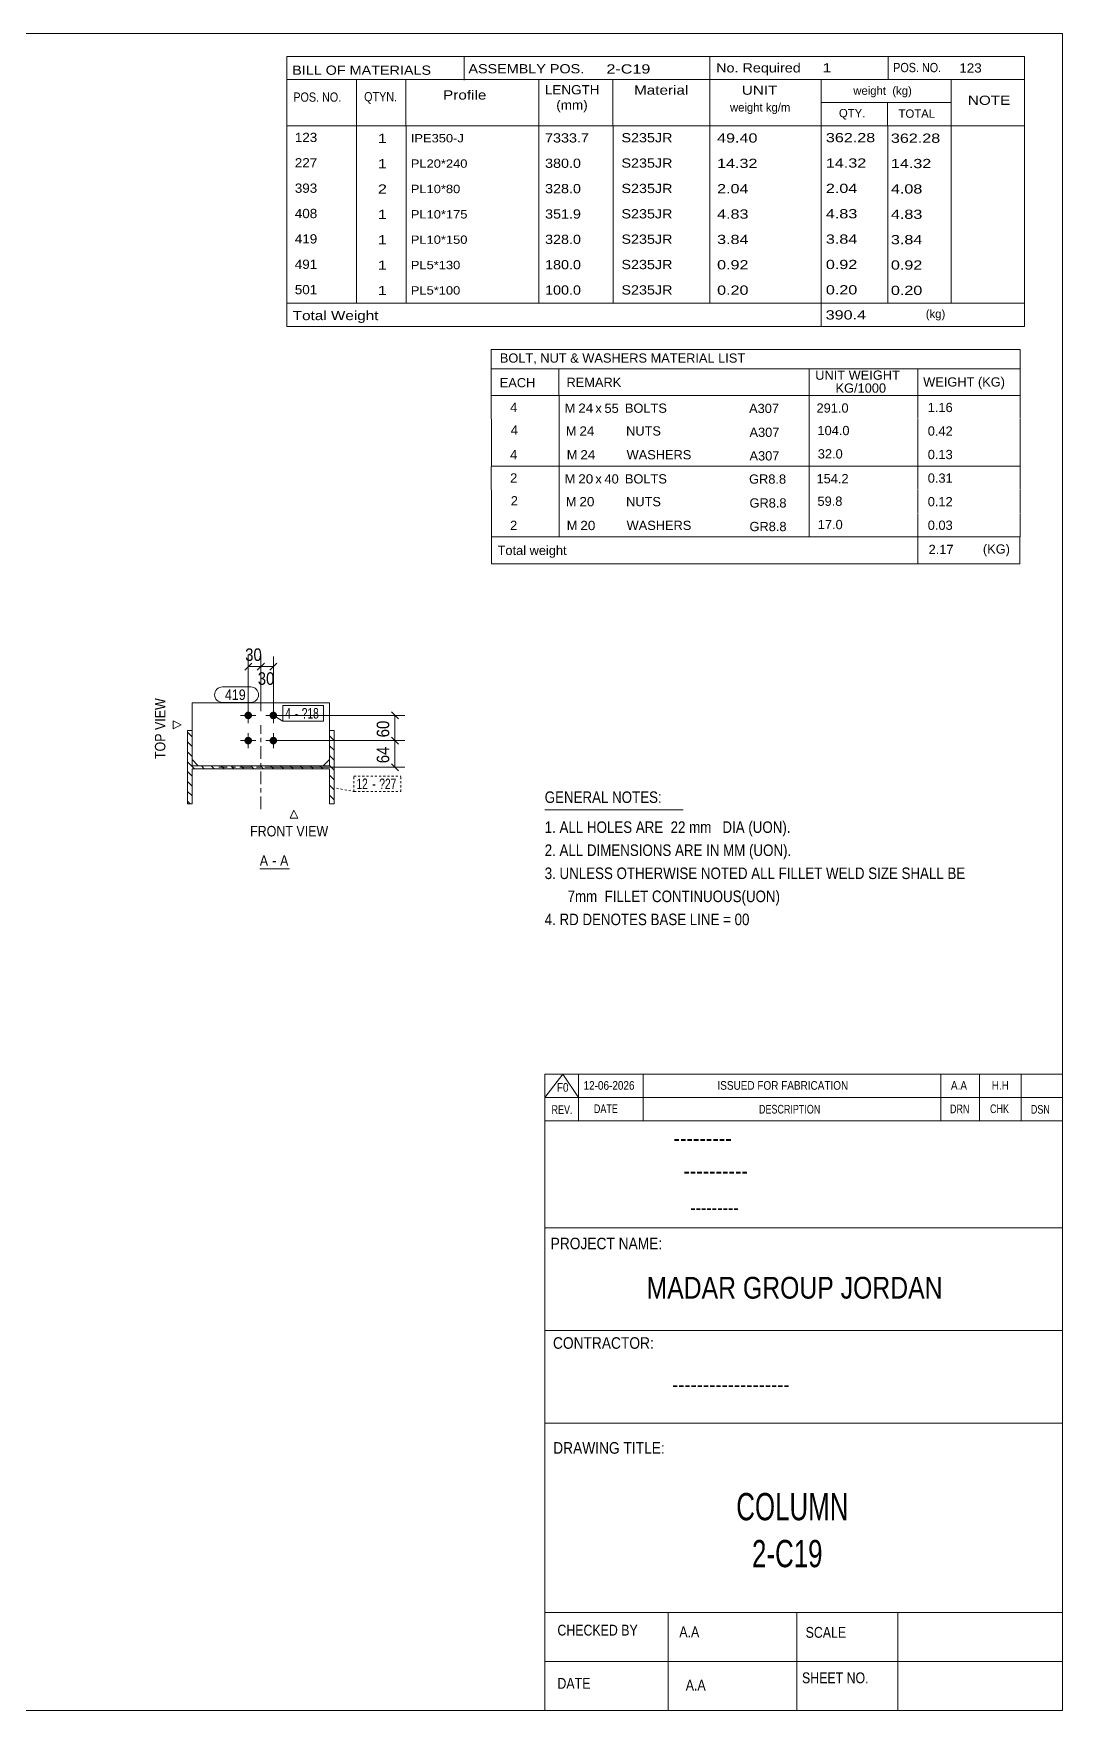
# Model space of a CAD drawing. Header units: millimetres. Extents: x 2 to 579, y 1 to 405.
# Drawn here: x 333.6 to 579, y 5 to 405 of the extents above; entities that cross this region are included whole.
import ezdxf

# ---------------------------------------------------------------- set-up
doc = ezdxf.new("R2010")
doc.units = ezdxf.units.MM
for name, pattern in [('XKITLINE00', [0]), ('XKITLINE01', [4, 1, -1, 1, -1]), ('XKITLINE03', [6, 3, -1, 1, -1]), ('XKITLINE04', [3, 0.5, -0.5, 0.5, -0.5, 0.5, -0.5])]:
    doc.linetypes.add(name, pattern=pattern)
for name, color, linetype, lineweight in [('Bolt', 3, 'Continuous', 0), ('BoltMark', 7, 'Continuous', 0), ('Dimensions', 7, 'Continuous', 0), ('DrawingSheet', 5, 'Continuous', 0), ('OtherObjectType', 7, 'Continuous', 0), ('Part', 2, 'Continuous', 0), ('PartMark', 7, 'Continuous', 0)]:
    doc.layers.add(name, color=color, linetype=linetype, lineweight=lineweight)
doc.styles.add('@ARIAL_UNICODE_MS_BOLD', font='ARIAL.TTF')
doc.styles.add('ARIAL', font='ARIAL.TTF')
doc.styles.add('ARIAL_NARROW', font='ARIALN.TTF')
doc.styles.add('COMIC_SANS_MS_BOLD', font='COMICBD.TTF')
doc.styles.add('SWIS721_EX_BT', font='ARIAL.TTF')
doc.styles.add('SWISSE', font='ARIAL.TTF')

# ---------------------------------------------------------------- blocks, each defined once
blk = doc.blocks.new('*A1')
at = {"layer": 'Part', "color": 7, "linetype": 'XKITLINE00', "lineweight": 0}
for p, q in [((371.37, 237.28), (370.27, 238.38)), ((371.37, 234.93), (370.27, 236.03)), ((405.27, 236.39), (404.17, 237.49)), ((405.27, 238.74), (405.27, 238.74)), ((405.27, 238.74), (405.27, 238.74)), ((371.37, 232.57), (370.27, 233.67)), ((405.27, 234.03), (404.17, 235.13)), ((405.27, 231.67), (404.17, 232.77)), ((371.94, 229.64), (370.27, 231.31)), ((371.37, 227.85), (370.27, 228.95)), ((374.3, 229.64), (373.6, 230.34)), ((376.66, 229.64), (375.96, 230.34)), ((379.01, 229.64), (378.31, 230.34)), ((381.37, 229.64), (380.67, 230.34)), ((383.73, 229.64), (383.03, 230.34)), ((386.09, 229.64), (385.39, 230.34)), ((388.44, 229.64), (387.74, 230.34)), ((390.8, 229.64), (390.1, 230.34)), ((393.16, 229.64), (392.46, 230.34)), ((395.52, 229.64), (394.82, 230.34)), ((397.87, 229.64), (397.17, 230.34)), ((400.23, 229.64), (399.53, 230.34)), ((402.59, 229.64), (401.89, 230.34)), ((405.27, 229.31), (404.17, 230.41)), ((405.27, 226.96), (404.17, 228.06)), ((371.37, 225.5), (370.27, 226.6)), ((371.37, 223.14), (370.27, 224.24)), ((405.27, 224.6), (404.17, 225.7)), ((370.91, 221.24), (370.27, 221.88)), ((405.27, 222.24), (404.17, 223.34))]:
    blk.add_line(p, q, dxfattribs=at)
blk = doc.blocks.new('*A30')
at = {"layer": 'Bolt'}
for points in [[(385.67, 242.3), (385.67, 242.26), (385.66, 242.21), (385.66, 242.17), (385.65, 242.13), (385.64, 242.08), (385.62, 242.04), (385.61, 242), (385.59, 241.96), (385.57, 241.92), (385.55, 241.88), (385.52, 241.84), (385.5, 241.81), (385.47, 241.77), (385.44, 241.74), (385.41, 241.71), (385.38, 241.68), (385.35, 241.65), (385.31, 241.62), (385.27, 241.6), (385.24, 241.57), (385.2, 241.55), (385.16, 241.53), (385.12, 241.51), (385.08, 241.5), (385.04, 241.48), (384.99, 241.47), (384.95, 241.46), (384.91, 241.45), (384.86, 241.45), (384.82, 241.44), (384.77, 241.44), (384.73, 241.44), (384.69, 241.45), (384.64, 241.45), (384.6, 241.46), (384.56, 241.47), (384.51, 241.48), (384.47, 241.5), (384.43, 241.51), (384.39, 241.53), (384.35, 241.55), (384.31, 241.57), (384.27, 241.6), (384.24, 241.62), (384.2, 241.65), (384.17, 241.68), (384.14, 241.71), (384.11, 241.74), (384.08, 241.77), (384.05, 241.81), (384.03, 241.84), (384, 241.88), (383.98, 241.92), (383.96, 241.96), (383.94, 242), (383.93, 242.04), (383.91, 242.08), (383.9, 242.13), (383.89, 242.17), (383.88, 242.21), (383.88, 242.26), (383.88, 242.3), (383.87, 242.34), (383.88, 242.39), (383.88, 242.43), (383.88, 242.48), (383.89, 242.52), (383.9, 242.56), (383.91, 242.61), (383.93, 242.65), (383.94, 242.69), (383.96, 242.73), (383.98, 242.77), (384, 242.81), (384.03, 242.84), (384.05, 242.88), (384.08, 242.91), (384.11, 242.95), (384.14, 242.98), (384.17, 243.01), (384.2, 243.04), (384.24, 243.07), (384.27, 243.09), (384.31, 243.12), (384.35, 243.14), (384.39, 243.16), (384.43, 243.18), (384.47, 243.19), (384.51, 243.21), (384.56, 243.22), (384.6, 243.23), (384.64, 243.23), (384.69, 243.24), (384.73, 243.24), (384.77, 243.24), (384.82, 243.24), (384.86, 243.24), (384.91, 243.23), (384.95, 243.23), (384.99, 243.22), (385.04, 243.21), (385.08, 243.19), (385.12, 243.18), (385.16, 243.16), (385.2, 243.14), (385.24, 243.12), (385.27, 243.09), (385.31, 243.07), (385.35, 243.04), (385.38, 243.01), (385.41, 242.98), (385.44, 242.95), (385.47, 242.91), (385.5, 242.88), (385.52, 242.84), (385.55, 242.81), (385.57, 242.77), (385.59, 242.73), (385.61, 242.69), (385.62, 242.65), (385.64, 242.61), (385.65, 242.56), (385.66, 242.52), (385.66, 242.48), (385.67, 242.43), (385.67, 242.39), (385.67, 242.34)], [(391.67, 242.3), (391.67, 242.26), (391.66, 242.21), (391.66, 242.17), (391.65, 242.13), (391.64, 242.08), (391.62, 242.04), (391.61, 242), (391.59, 241.96), (391.57, 241.92), (391.55, 241.88), (391.52, 241.84), (391.5, 241.81), (391.47, 241.77), (391.44, 241.74), (391.41, 241.71), (391.38, 241.68), (391.35, 241.65), (391.31, 241.62), (391.27, 241.6), (391.24, 241.57), (391.2, 241.55), (391.16, 241.53), (391.12, 241.51), (391.08, 241.5), (391.04, 241.48), (390.99, 241.47), (390.95, 241.46), (390.91, 241.45), (390.86, 241.45), (390.82, 241.44), (390.77, 241.44), (390.73, 241.44), (390.69, 241.45), (390.64, 241.45), (390.6, 241.46), (390.56, 241.47), (390.51, 241.48), (390.47, 241.5), (390.43, 241.51), (390.39, 241.53), (390.35, 241.55), (390.31, 241.57), (390.27, 241.6), (390.24, 241.62), (390.2, 241.65), (390.17, 241.68), (390.14, 241.71), (390.11, 241.74), (390.08, 241.77), (390.05, 241.81), (390.03, 241.84), (390, 241.88), (389.98, 241.92), (389.96, 241.96), (389.94, 242), (389.93, 242.04), (389.91, 242.08), (389.9, 242.13), (389.89, 242.17), (389.88, 242.21), (389.88, 242.26), (389.88, 242.3), (389.87, 242.34), (389.88, 242.39), (389.88, 242.43), (389.88, 242.48), (389.89, 242.52), (389.9, 242.56), (389.91, 242.61), (389.93, 242.65), (389.94, 242.69), (389.96, 242.73), (389.98, 242.77), (390, 242.81), (390.03, 242.84), (390.05, 242.88), (390.08, 242.91), (390.11, 242.95), (390.14, 242.98), (390.17, 243.01), (390.2, 243.04), (390.24, 243.07), (390.27, 243.09), (390.31, 243.12), (390.35, 243.14), (390.39, 243.16), (390.43, 243.18), (390.47, 243.19), (390.51, 243.21), (390.56, 243.22), (390.6, 243.23), (390.64, 243.23), (390.69, 243.24), (390.73, 243.24), (390.77, 243.24), (390.82, 243.24), (390.86, 243.24), (390.91, 243.23), (390.95, 243.23), (390.99, 243.22), (391.04, 243.21), (391.08, 243.19), (391.12, 243.18), (391.16, 243.16), (391.2, 243.14), (391.24, 243.12), (391.27, 243.09), (391.31, 243.07), (391.35, 243.04), (391.38, 243.01), (391.41, 242.98), (391.44, 242.95), (391.47, 242.91), (391.5, 242.88), (391.52, 242.84), (391.55, 242.81), (391.57, 242.77), (391.59, 242.73), (391.61, 242.69), (391.62, 242.65), (391.64, 242.61), (391.65, 242.56), (391.66, 242.52), (391.66, 242.48), (391.67, 242.43), (391.67, 242.39), (391.67, 242.34)], [(385.67, 236.3), (385.67, 236.26), (385.66, 236.21), (385.66, 236.17), (385.65, 236.13), (385.64, 236.08), (385.62, 236.04), (385.61, 236), (385.59, 235.96), (385.57, 235.92), (385.55, 235.88), (385.52, 235.84), (385.5, 235.81), (385.47, 235.77), (385.44, 235.74), (385.41, 235.71), (385.38, 235.68), (385.35, 235.65), (385.31, 235.62), (385.27, 235.6), (385.24, 235.57), (385.2, 235.55), (385.16, 235.53), (385.12, 235.51), (385.08, 235.5), (385.04, 235.48), (384.99, 235.47), (384.95, 235.46), (384.91, 235.45), (384.86, 235.45), (384.82, 235.44), (384.77, 235.44), (384.73, 235.44), (384.69, 235.45), (384.64, 235.45), (384.6, 235.46), (384.56, 235.47), (384.51, 235.48), (384.47, 235.5), (384.43, 235.51), (384.39, 235.53), (384.35, 235.55), (384.31, 235.57), (384.27, 235.6), (384.24, 235.62), (384.2, 235.65), (384.17, 235.68), (384.14, 235.71), (384.11, 235.74), (384.08, 235.77), (384.05, 235.81), (384.03, 235.84), (384, 235.88), (383.98, 235.92), (383.96, 235.96), (383.94, 236), (383.93, 236.04), (383.91, 236.08), (383.9, 236.13), (383.89, 236.17), (383.88, 236.21), (383.88, 236.26), (383.88, 236.3), (383.87, 236.34), (383.88, 236.39), (383.88, 236.43), (383.88, 236.48), (383.89, 236.52), (383.9, 236.56), (383.91, 236.61), (383.93, 236.65), (383.94, 236.69), (383.96, 236.73), (383.98, 236.77), (384, 236.81), (384.03, 236.84), (384.05, 236.88), (384.08, 236.91), (384.11, 236.95), (384.14, 236.98), (384.17, 237.01), (384.2, 237.04), (384.24, 237.07), (384.27, 237.09), (384.31, 237.12), (384.35, 237.14), (384.39, 237.16), (384.43, 237.18), (384.47, 237.19), (384.51, 237.21), (384.56, 237.22), (384.6, 237.23), (384.64, 237.23), (384.69, 237.24), (384.73, 237.24), (384.77, 237.24), (384.82, 237.24), (384.86, 237.24), (384.91, 237.23), (384.95, 237.23), (384.99, 237.22), (385.04, 237.21), (385.08, 237.19), (385.12, 237.18), (385.16, 237.16), (385.2, 237.14), (385.24, 237.12), (385.27, 237.09), (385.31, 237.07), (385.35, 237.04), (385.38, 237.01), (385.41, 236.98), (385.44, 236.95), (385.47, 236.91), (385.5, 236.88), (385.52, 236.84), (385.55, 236.81), (385.57, 236.77), (385.59, 236.73), (385.61, 236.69), (385.62, 236.65), (385.64, 236.61), (385.65, 236.56), (385.66, 236.52), (385.66, 236.48), (385.67, 236.43), (385.67, 236.39), (385.67, 236.34)], [(391.67, 236.3), (391.67, 236.26), (391.66, 236.21), (391.66, 236.17), (391.65, 236.13), (391.64, 236.08), (391.62, 236.04), (391.61, 236), (391.59, 235.96), (391.57, 235.92), (391.55, 235.88), (391.52, 235.84), (391.5, 235.81), (391.47, 235.77), (391.44, 235.74), (391.41, 235.71), (391.38, 235.68), (391.35, 235.65), (391.31, 235.62), (391.27, 235.6), (391.24, 235.57), (391.2, 235.55), (391.16, 235.53), (391.12, 235.51), (391.08, 235.5), (391.04, 235.48), (390.99, 235.47), (390.95, 235.46), (390.91, 235.45), (390.86, 235.45), (390.82, 235.44), (390.77, 235.44), (390.73, 235.44), (390.69, 235.45), (390.64, 235.45), (390.6, 235.46), (390.56, 235.47), (390.51, 235.48), (390.47, 235.5), (390.43, 235.51), (390.39, 235.53), (390.35, 235.55), (390.31, 235.57), (390.27, 235.6), (390.24, 235.62), (390.2, 235.65), (390.17, 235.68), (390.14, 235.71), (390.11, 235.74), (390.08, 235.77), (390.05, 235.81), (390.03, 235.84), (390, 235.88), (389.98, 235.92), (389.96, 235.96), (389.94, 236), (389.93, 236.04), (389.91, 236.08), (389.9, 236.13), (389.89, 236.17), (389.88, 236.21), (389.88, 236.26), (389.88, 236.3), (389.87, 236.34), (389.88, 236.39), (389.88, 236.43), (389.88, 236.48), (389.89, 236.52), (389.9, 236.56), (389.91, 236.61), (389.93, 236.65), (389.94, 236.69), (389.96, 236.73), (389.98, 236.77), (390, 236.81), (390.03, 236.84), (390.05, 236.88), (390.08, 236.91), (390.11, 236.95), (390.14, 236.98), (390.17, 237.01), (390.2, 237.04), (390.24, 237.07), (390.27, 237.09), (390.31, 237.12), (390.35, 237.14), (390.39, 237.16), (390.43, 237.18), (390.47, 237.19), (390.51, 237.21), (390.56, 237.22), (390.6, 237.23), (390.64, 237.23), (390.69, 237.24), (390.73, 237.24), (390.77, 237.24), (390.82, 237.24), (390.86, 237.24), (390.91, 237.23), (390.95, 237.23), (390.99, 237.22), (391.04, 237.21), (391.08, 237.19), (391.12, 237.18), (391.16, 237.16), (391.2, 237.14), (391.24, 237.12), (391.27, 237.09), (391.31, 237.07), (391.35, 237.04), (391.38, 237.01), (391.41, 236.98), (391.44, 236.95), (391.47, 236.91), (391.5, 236.88), (391.52, 236.84), (391.55, 236.81), (391.57, 236.77), (391.59, 236.73), (391.61, 236.69), (391.62, 236.65), (391.64, 236.61), (391.65, 236.56), (391.66, 236.52), (391.66, 236.48), (391.67, 236.43), (391.67, 236.39), (391.67, 236.34)]]:
    blk.add_hatch(color=3, dxfattribs=at).paths.add_polyline_path(points, flags=17)
at = {"layer": 'Bolt', "color": 3, "linetype": 'XKITLINE00', "lineweight": 0}
for p, q in [((384.77, 244.14), (384.77, 240.54)), ((390.77, 244.14), (390.77, 240.54)), ((382.97, 242.34), (386.57, 242.34)), ((388.97, 242.34), (392.57, 242.34)), ((382.97, 236.34), (386.57, 236.34)), ((384.77, 238.14), (384.77, 234.54)), ((388.97, 236.34), (392.57, 236.34)), ((390.77, 238.14), (390.77, 234.54))]:
    blk.add_line(p, q, dxfattribs=at)
blk = doc.blocks.new('*A31')
at = {"layer": 'Part', "color": 2, "linetype": 'XKITLINE00', "lineweight": 0}
for p, q in [((370.27, 221.24), (370.27, 238.74)), ((370.27, 238.74), (371.37, 238.74)), ((371.37, 238.74), (371.37, 230.34)), ((404.17, 230.34), (404.17, 238.74)), ((404.17, 238.74), (405.27, 238.74)), ((405.27, 238.74), (405.27, 221.24)), ((371.37, 230.34), (404.17, 230.34)), ((404.17, 229.64), (371.37, 229.64)), ((371.37, 229.64), (371.37, 221.24)), ((404.17, 221.24), (404.17, 229.64)), ((371.37, 221.24), (370.27, 221.24)), ((405.27, 221.24), (404.17, 221.24))]:
    blk.add_line(p, q, dxfattribs=at)
at = {"layer": 'Part', "color": 7, "linetype": 'XKITLINE03', "lineweight": 0}
for p, q in [((387.77, 219.99), (387.77, 239.99)), ((397.77, 229.99), (377.77, 229.99))]:
    blk.add_line(p, q, dxfattribs=at)
blk = doc.blocks.new('*A32')
at = {"layer": 'Part', "color": 2, "linetype": 'XKITLINE00', "lineweight": 0}
for p, q in [((371.37, 245.34), (371.37, 238.74)), ((371.37, 245.34), (404.17, 245.34)), ((404.17, 245.34), (404.17, 238.74)), ((371.37, 231.84), (372.87, 230.34)), ((404.17, 231.84), (402.67, 230.34))]:
    blk.add_line(p, q, dxfattribs=at)
at = {"layer": 'Part', "color": 7, "linetype": 'XKITLINE01', "lineweight": 0}
for p, q in [((371.37, 238.74), (371.37, 231.84)), ((404.17, 238.74), (404.17, 231.84)), ((372.87, 230.34), (402.67, 230.34))]:
    blk.add_line(p, q, dxfattribs=at)
blk = doc.blocks.new('*A33')
at = {"layer": 'DrawingSheet', "color": 5, "linetype": 'XKITLINE00', "lineweight": 0}
for p, q in [((579, 405), (5, 405)), ((5, 405), (5, 5)), ((579, 5), (579, 405)), ((5, 5), (579, 5))]:
    blk.add_line(p, q, dxfattribs=at)
at = {"layer": 'DrawingSheet', "color": 5, "style": 'ARIAL', "width": 0.85}
blk.add_text('Tekla structures', height=2, rotation=90, dxfattribs=at).set_placement((4.5, 5.5))
blk = doc.blocks.new('*A34')
at = {"layer": 'OtherObjectType', "color": 7, "linetype": 'XKITLINE00', "lineweight": 0}
for p, q in [((442.76, 329.65), (442.75, 318.65)), ((442.76, 329.65), (568.88, 329.65)), ((568.88, 329.65), (568.88, 318.65)), ((442.75, 325), (568.88, 325)), ((458.87, 325.01), (458.87, 318.65)), ((518.57, 325.01), (518.57, 318.65)), ((544.47, 324.99), (544.47, 318.65)), ((442.76, 318.62), (442.76, 313.12)), ((442.77, 318.65), (568.88, 318.65)), ((458.92, 318.65), (458.92, 313.03)), ((518.57, 318.65), (518.57, 313.03)), ((544.5, 318.65), (544.5, 313.15)), ((568.88, 318.65), (568.88, 313.15)), ((442.79, 313.03), (442.79, 307.42)), ((458.95, 313.03), (458.95, 307.41)), ((518.57, 313.03), (518.57, 307.41)), ((544.5, 313.03), (544.5, 307.53)), ((568.88, 313.03), (568.88, 307.53)), ((442.79, 307.4), (442.79, 301.83)), ((458.95, 307.41), (458.95, 301.79)), ((518.57, 307.41), (518.57, 301.79)), ((544.5, 307.41), (544.5, 301.8)), ((568.88, 307.41), (568.88, 301.8)), ((568.88, 301.8), (442.75, 301.83)), ((442.76, 301.76), (442.76, 296.26)), ((458.92, 301.79), (458.92, 296.17)), ((518.57, 301.79), (518.57, 296.17)), ((544.5, 301.79), (544.5, 296.29)), ((568.88, 301.79), (568.88, 296.29)), ((442.79, 296.17), (442.79, 290.56)), ((458.95, 296.17), (458.95, 290.56)), ((518.57, 296.17), (518.57, 290.56)), ((544.5, 296.17), (544.5, 290.67)), ((568.88, 296.17), (568.88, 290.67)), ((442.79, 290.54), (442.79, 284.97)), ((458.95, 290.55), (458.95, 284.94)), ((518.57, 290.56), (518.57, 284.94)), ((544.5, 290.55), (544.5, 284.95)), ((568.88, 290.55), (568.88, 284.94)), ((568.88, 284.94), (442.75, 284.97)), ((442.78, 284.94), (442.78, 278.53)), ((442.85, 284.93), (568.87, 284.94)), ((544.5, 284.9), (544.5, 278.49)), ((568.87, 284.91), (568.87, 278.49)), ((442.77, 278.49), (568.87, 278.49))]:
    blk.add_line(p, q, dxfattribs=at)
at = {"layer": 'OtherObjectType', "color": 7, "style": 'ARIAL_NARROW'}
for s, width, p in [('BOLT, NUT & WASHERS MATERIAL LIST', 1.211571, (444.79, 326.49)), ('UNIT WEIGHT', 1.211571, (520.03, 322.42)), ('EACH', 1.211571, (444.78, 320.62)), ('REMARK', 1.211571, (460.7, 320.71)), (' KG/1000', 1.211571, (524.02, 319.33)), ('WEIGHT (KG)', 1.211571, (545.78, 320.8)), ('4', 1.211571, (447.26, 314.75)), ('M', 1.211571, (460.26, 314.55)), ('24', 1.275, (463.5, 314.53)), ('x', 1.211571, (467.58, 314.53)), ('55', 1.211571, (469.76, 314.52)), ('BOLTS', 1.211571, (474.63, 314.54)), ('A307', 1.211571, (504.25, 314.49)), ('291.0', 1.211571, (520.34, 314.58)), ('1.16', 1.211571, (546.87, 314.71)), ('4', 1.211571, (447.4, 309.31)), ('M', 1.211571, (460.54, 309.11)), ('24', 1.275, (463.78, 309.09)), ('NUTS', 1.211571, (474.91, 309.11)), ('A307', 1.211571, (504.35, 308.79)), ('104.0', 1.211571, (520.56, 309.2)), ('0.42', 1.211571, (546.87, 309.09)), ('4', 1.211571, (447.24, 303.44)), ('M', 1.211571, (460.76, 303.44)), ('24', 1.275, (464, 303.42)), ('WASHERS', 1.211571, (475.04, 303.43)), ('A307', 1.211571, (504.35, 303.17)), ('32.0', 1.211571, (520.64, 303.64)), ('0.13', 1.211571, (546.87, 303.48)), ('2', 1.211571, (447.26, 297.9)), ('0.31', 1.211571, (546.87, 297.86)), ('M', 1.211571, (460.26, 297.69)), ('20', 1.275, (463.5, 297.67)), ('x', 1.211571, (467.58, 297.67)), ('40', 1.211571, (469.76, 297.66)), ('BOLTS', 1.211571, (474.63, 297.68)), ('GR8.8', 1.211571, (504.25, 297.63)), ('154.2', 1.211571, (520.34, 297.72)), ('2', 1.211571, (447.4, 292.45)), ('M', 1.211571, (460.54, 292.26)), ('20', 1.275, (463.78, 292.24)), ('NUTS', 1.211571, (474.91, 292.25)), ('GR8.8', 1.211571, (504.35, 291.93)), ('59.8', 1.211571, (520.56, 292.35)), ('0.12', 1.211571, (546.87, 292.24)), ('2', 1.211571, (447.24, 286.58)), ('M', 1.211571, (460.76, 286.58)), ('20', 1.275, (464, 286.56)), ('WASHERS', 1.211571, (475.04, 286.58)), ('GR8.8', 1.211571, (504.35, 286.31)), ('17.0', 1.211571, (520.64, 286.78)), ('0.03', 1.211571, (546.87, 286.62)), ('Total weight', 1.211571, (444.26, 280.61)), ('2.17', 1.211571, (547.07, 280.84)), ('(KG)', 1.211571, (560.02, 280.94))]:
    blk.add_text(s, height=2.2, dxfattribs=dict(at, width=width)).set_placement(p)
blk = doc.blocks.new('*A35')
at = {"layer": 'OtherObjectType', "color": 7, "linetype": 'XKITLINE00', "lineweight": 0}
blk.add_line((455.5, 219.82), (488.5, 219.82), dxfattribs=at)
at = {"layer": 'OtherObjectType', "color": 7, "style": 'ARIAL_NARROW', "width": 1.008832}
for s, p in [('GENERAL NOTES:', (455.5, 221.47)), ('1. ALL HOLES ARE  22 mm   DIA (UON).', (455.5, 214.32)), ('2. ALL DIMENSIONS ARE IN MM (UON).', (455.5, 208.82)), ('3. UNLESS OTHERWISE NOTED ALL FILLET WELD SIZE SHALL BE', (455.5, 203.32)), ('7mm  FILLET CONTINUOUS(UON)', (460.95, 197.82)), ('4. RD DENOTES BASE LINE = 00', (455.5, 192.32))]:
    blk.add_text(s, height=2.75, dxfattribs=at).set_placement(p)
blk = doc.blocks.new('*A36')
at = {"layer": 'OtherObjectType', "color": 7, "linetype": 'XKITLINE00', "lineweight": 0}
for p, q in [((455.5, 156.76), (579, 156.76)), ((455.5, 151.21), (459.82, 156.76)), ((455.5, 151.21), (455.5, 156.76)), ((459.82, 156.76), (463.53, 151.21)), ((463.53, 151.21), (463.53, 156.76)), ((478.97, 151.21), (478.97, 156.76)), ((549.98, 151.21), (549.98, 156.76)), ((559.24, 151.21), (559.24, 156.76)), ((569.12, 151.21), (569.12, 156.76)), ((579, 151.21), (579, 156.76)), ((455.5, 151.21), (579, 151.21)), ((455.5, 145.65), (455.5, 151.21)), ((459.21, 151.21), (579, 151.21)), ((463.53, 145.65), (463.53, 151.21)), ((478.97, 145.65), (478.97, 151.21)), ((549.98, 145.65), (549.98, 151.21)), ((559.24, 145.65), (559.24, 151.21)), ((569.12, 145.65), (569.12, 151.21)), ((579, 145.65), (579, 151.21))]:
    blk.add_line(p, q, dxfattribs=at)
at = {"layer": 'OtherObjectType', "color": 7, "style": 'ARIAL_NARROW'}
for s, height, width, p in [('F0', 2.058, 1.008832, (458.4, 152.59)), ('12-06-2026', 2.058, 1.008832, (464.76, 153.06)), ('ISSUED FOR FABRICATION', 2.0583, 1.008832, (496.71, 153.06)), ('A.A', 2.058, 1.008832, (552.4, 153.06)), ('H.H', 2.058, 1.008832, (562.13, 153.06)), ('REV.', 2.058, 0.907949, (457.13, 147.31)), ('DATE', 2.058, 0.907949, (467.23, 147.5)), ('DESCRIPTION', 2.0583, 0.907949, (506.61, 147.39)), ('DRN', 2.058, 0.907949, (552.17, 147.47)), ('CHK', 2.058, 0.907949, (561.72, 147.5)), ('DSN', 2.058, 0.907949, (571.47, 147.35))]:
    blk.add_text(s, height=height, dxfattribs=dict(at, width=width)).set_placement(p)
blk = doc.blocks.new('*A38')
at = {"layer": 'OtherObjectType', "color": 2, "linetype": 'XKITLINE00', "lineweight": 0}
for p, q in [((455.5, 145.65), (579, 145.65)), ((455.5, 5), (455.5, 145.64)), ((578.98, 145.64), (579, 5)), ((579, 120.14), (455.5, 120.14)), ((455.5, 95.63), (579, 95.63)), ((579, 73.49), (455.5, 73.49)), ((579, 28.4), (455.5, 28.4)), ((484.94, 28.4), (484.94, 5)), ((515.62, 5), (515.62, 28.4)), ((539.75, 5), (539.75, 28.4)), ((579, 16.7), (455.5, 16.7)), ((579, 5), (455.5, 5))]:
    blk.add_line(p, q, dxfattribs=at)
at = {"layer": 'OtherObjectType', "color": 4, "style": '@ARIAL_UNICODE_MS_BOLD', "width": 0.85}
blk.add_text('---------', height=3.9, dxfattribs=at).set_placement((486.23, 139.59))
at = {"layer": 'OtherObjectType', "color": 7, "style": 'ARIAL', "width": 0.85}
for s, height, p in [('----------', 3.9, (488.56, 131.77)), ('---------', 3.25, (490.21, 123.31))]:
    blk.add_text(s, height=height, dxfattribs=at).set_placement(p)
at = {"layer": 'OtherObjectType', "color": 3, "width": 0.85}
for s, style, p in [('PROJECT NAME:', 'SWIS721_EX_BT', (456.92, 115.01)), ('CONTRACTOR:', 'SWISSE', (457.47, 91.27)), ('DRAWING TITLE:', 'SWIS721_EX_BT', (457.53, 66.24))]:
    blk.add_text(s, height=2.7618, dxfattribs=dict(at, style=style)).set_placement(p)
at = {"layer": 'OtherObjectType', "color": 7, "width": 0.85}
for s, height, p in [('MADAR GROUP JORDAN', 5.2, (479.79, 103.23)), ('CHECKED BY', 2.592, (458.53, 22.86)), ('A.A', 2.592, (487.61, 22.45)), ('SCALE', 2.592, (517.74, 22.33)), ('DATE', 2.592, (458.54, 10.16)), ('A.A', 2.592, (489.14, 9.76)), ('SHEET NO.', 2.592, (516.87, 11.49))]:
    blk.add_text(s, height=height, dxfattribs=at).set_placement(p)
at = {"layer": 'OtherObjectType', "color": 1}
for s, height, style, width, p in [('-------------------', 3.9, 'COMIC_SANS_MS_BOLD', 0.85, (485.87, 80.86)), ('COLUMN', 6.5, 'ARIAL', 0.68, (501.19, 50.37)), ('2-C19', 6.5, 'ARIAL', 0.68, (504.95, 39.17))]:
    blk.add_text(s, height=height, dxfattribs=dict(at, style=style, width=width)).set_placement(p)
blk = doc.blocks.new('*A39')
at = {"layer": 'OtherObjectType', "color": 7, "linetype": 'XKITLINE00', "lineweight": 0}
for p, q in [((393.98, 399.5), (569.98, 399.5)), ((393.98, 399.5), (393.98, 388.5)), ((436.26, 399.42), (436.26, 393.87)), ((494.85, 394), (494.85, 399.5)), ((537.43, 393.96), (537.43, 399.42)), ((569.98, 394), (569.98, 399.5)), ((393.98, 394), (569.98, 394)), ((410.64, 394), (410.64, 383)), ((422.4, 393.98), (422.4, 383.03)), ((454.12, 393.99), (454.13, 383)), ((471.78, 393.98), (471.78, 383)), ((494.85, 393.98), (494.85, 383)), ((521.43, 394), (521.43, 383)), ((552.42, 394), (552.42, 383)), ((569.98, 394), (569.98, 388.5)), ((393.98, 388.5), (393.98, 383)), ((521.45, 388.52), (552.45, 388.52)), ((537.28, 388.52), (537.28, 383)), ((569.98, 388.5), (569.98, 383)), ((393.98, 383), (569.98, 383)), ((393.98, 383), (393.98, 376.95)), ((410.63, 383), (410.63, 376.95)), ((422.44, 382.99), (422.44, 376.95)), ((454.12, 383), (454.11, 376.95)), ((471.79, 383), (471.79, 376.95)), ((494.87, 383), (494.87, 376.95)), ((521.44, 383), (521.44, 376.95)), ((537.33, 382.95), (537.33, 376.95)), ((552.43, 383), (552.43, 376.95)), ((569.98, 383), (569.98, 376.95)), ((393.98, 376.95), (393.98, 370.9)), ((410.63, 376.95), (410.63, 370.9)), ((422.44, 376.94), (422.44, 370.9)), ((454.12, 376.95), (454.11, 370.9)), ((471.79, 376.95), (471.79, 370.9)), ((494.87, 376.95), (494.87, 370.9)), ((521.44, 376.95), (521.44, 370.9)), ((537.33, 376.9), (537.33, 370.9)), ((552.43, 376.95), (552.43, 370.9)), ((569.98, 376.95), (569.98, 370.9)), ((393.98, 370.9), (393.98, 364.85)), ((410.63, 370.9), (410.63, 364.85)), ((422.44, 370.89), (422.44, 364.85)), ((454.12, 370.9), (454.11, 364.85)), ((471.79, 370.9), (471.79, 364.85)), ((494.87, 370.9), (494.87, 364.85)), ((521.44, 370.9), (521.44, 364.85)), ((537.33, 370.85), (537.33, 364.85)), ((552.43, 370.9), (552.43, 364.85)), ((569.98, 370.9), (569.98, 364.85)), ((393.98, 364.85), (393.98, 358.8)), ((410.63, 364.85), (410.63, 358.8)), ((422.44, 364.84), (422.44, 358.8)), ((454.12, 364.85), (454.11, 358.8)), ((471.79, 364.85), (471.79, 358.8)), ((494.87, 364.85), (494.87, 358.8)), ((521.44, 364.85), (521.44, 358.8)), ((537.33, 364.8), (537.33, 358.8)), ((552.43, 364.85), (552.43, 358.8)), ((569.98, 364.85), (569.98, 358.8)), ((393.98, 358.8), (393.98, 352.75)), ((410.63, 358.8), (410.63, 352.75)), ((422.44, 358.79), (422.44, 352.75)), ((454.12, 358.8), (454.11, 352.75)), ((471.79, 358.8), (471.79, 352.75)), ((494.87, 358.8), (494.87, 352.75)), ((521.44, 358.8), (521.44, 352.75)), ((537.33, 358.75), (537.33, 352.75)), ((552.43, 358.8), (552.43, 352.75)), ((569.98, 358.8), (569.98, 352.75)), ((393.98, 352.75), (393.98, 346.7)), ((410.63, 352.75), (410.63, 346.7)), ((422.44, 352.74), (422.44, 346.7)), ((454.12, 352.75), (454.11, 346.7)), ((471.79, 352.75), (471.79, 346.7)), ((494.87, 352.75), (494.87, 346.7)), ((521.44, 352.75), (521.44, 346.7)), ((537.33, 352.7), (537.33, 346.7)), ((552.43, 352.75), (552.43, 346.7)), ((569.98, 352.75), (569.98, 346.7)), ((393.98, 346.7), (393.98, 340.65)), ((410.63, 346.7), (410.63, 340.65)), ((422.44, 346.69), (422.44, 340.65)), ((454.12, 346.7), (454.11, 340.65)), ((471.79, 346.7), (471.79, 340.65)), ((494.87, 346.7), (494.87, 340.65)), ((521.44, 346.7), (521.44, 340.65)), ((537.33, 346.65), (537.33, 340.65)), ((552.43, 346.7), (552.43, 340.65)), ((569.98, 346.7), (569.98, 340.65)), ((393.98, 340.65), (569.98, 340.65)), ((393.98, 340.65), (393.98, 335.15)), ((521.44, 340.65), (521.44, 335.15)), ((569.98, 340.65), (569.98, 335.15)), ((393.98, 335.15), (569.98, 335.15))]:
    blk.add_line(p, q, dxfattribs=at)
at = {"layer": 'OtherObjectType', "color": 7, "style": 'ARIAL_NARROW'}
for s, height, width, p in [('BILL OF MATERIALS', 2.2, 1.36, (395.25, 395.16)), ('ASSEMBLY POS.', 2.2, 1.36, (437.3, 395.5)), ('2-C19', 2.2, 1.525501, (470.23, 395.46)), ('No. Required', 2.2, 1.36, (496.39, 395.72)), ('1', 2.2, 1.525501, (521.75, 395.72)), ('POS. NO.', 2.2, 1.02, (538.63, 395.79)), ('123', 2.2, 1.270501, (554.4, 395.69)), ('LENGTH', 2.2, 1.275, (455.54, 390.49)), ('Material', 2.2, 1.445, (476.81, 390.41)), ('UNIT', 2.2, 1.445, (502.52, 390.4)), ('weight  (kg)', 1.98, 1.19, (529.11, 390.39)), ('POS. NO.', 2.2, 1.02, (395.53, 388.74)), ('QTYN.', 2.2, 1.02, (412.42, 388.84)), ('Profile', 2.2, 1.445, (431.26, 389.25)), ('(mm)', 2.2, 1.275, (458.26, 386.86)), ('weight kg/m', 1.98, 1.19, (499.69, 386.4)), ('NOTE', 2.2, 1.445, (556.44, 387.99)), ('QTY.', 1.98, 1.19, (525.68, 385.03)), ('TOTAL', 1.98, 1.19, (539.9, 384.91)), ('123', 2.2, 1.270501, (395.89, 379.12)), ('1', 2.2, 1.525501, (415.71, 378.91)), ('IPE350-J', 1.98, 1.355501, (423.56, 379.04)), ('7333.7', 2.2, 1.355501, (455.59, 379.01)), ('S235JR', 2.2, 1.355501, (473.81, 379.05)), ('49.40', 2.2, 1.525501, (496.62, 378.99)), ('362.28', 2.2, 1.525501, (522.57, 379.07)), ('362.28', 2.2, 1.525501, (538.08, 378.94)), ('227', 2.2, 1.270501, (395.89, 373.07)), ('1', 2.2, 1.525501, (415.71, 372.86)), ('PL20*240', 1.98, 1.355501, (423.56, 372.99)), ('380.0', 2.2, 1.355501, (455.59, 372.96)), ('S235JR', 2.2, 1.355501, (473.81, 373)), ('14.32', 2.2, 1.525501, (496.62, 372.94)), ('14.32', 2.2, 1.525501, (522.57, 373.02)), ('14.32', 2.2, 1.525501, (538.08, 372.89)), ('393', 2.2, 1.270501, (395.89, 367.02)), ('2', 2.2, 1.525501, (415.71, 366.81)), ('PL10*80', 1.98, 1.355501, (423.56, 366.94)), ('328.0', 2.2, 1.355501, (455.59, 366.91)), ('S235JR', 2.2, 1.355501, (473.81, 366.95)), ('2.04', 2.2, 1.525501, (496.62, 366.89)), ('2.04', 2.2, 1.525501, (522.57, 366.97)), ('4.08', 2.2, 1.525501, (538.08, 366.84)), ('408', 2.2, 1.270501, (395.89, 360.97)), ('1', 2.2, 1.525501, (415.71, 360.76)), ('PL10*175', 1.98, 1.355501, (423.56, 360.89)), ('351.9', 2.2, 1.355501, (455.59, 360.86)), ('S235JR', 2.2, 1.355501, (473.81, 360.9)), ('4.83', 2.2, 1.525501, (496.62, 360.84)), ('4.83', 2.2, 1.525501, (522.57, 360.92)), ('4.83', 2.2, 1.525501, (538.08, 360.79)), ('419', 2.2, 1.270501, (395.89, 354.92)), ('1', 2.2, 1.525501, (415.71, 354.71)), ('PL10*150', 1.98, 1.355501, (423.56, 354.84)), ('328.0', 2.2, 1.355501, (455.59, 354.81)), ('S235JR', 2.2, 1.355501, (473.81, 354.85)), ('3.84', 2.2, 1.525501, (496.62, 354.79)), ('3.84', 2.2, 1.525501, (522.57, 354.87)), ('3.84', 2.2, 1.525501, (538.08, 354.74)), ('491', 2.2, 1.270501, (395.89, 348.87)), ('1', 2.2, 1.525501, (415.71, 348.66)), ('PL5*130', 1.98, 1.355501, (423.56, 348.79)), ('180.0', 2.2, 1.355501, (455.59, 348.76)), ('S235JR', 2.2, 1.355501, (473.81, 348.8)), ('0.92', 2.2, 1.525501, (496.62, 348.74)), ('0.92', 2.2, 1.525501, (522.57, 348.82)), ('0.92', 2.2, 1.525501, (538.08, 348.69)), ('501', 2.2, 1.270501, (395.89, 342.82)), ('1', 2.2, 1.525501, (415.71, 342.61)), ('PL5*100', 1.98, 1.355501, (423.56, 342.74)), ('100.0', 2.2, 1.355501, (455.59, 342.71)), ('S235JR', 2.2, 1.355501, (473.81, 342.75)), ('0.20', 2.2, 1.525501, (496.62, 342.69)), ('0.20', 2.2, 1.525501, (522.57, 342.77)), ('0.20', 2.2, 1.525501, (538.08, 342.64)), ('Total Weight', 2.2, 1.445, (395.4, 336.64)), ('390.4', 2.2, 1.525501, (522.52, 336.79)), ('(kg)', 1.98, 1.19, (546.4, 337.16))]:
    blk.add_text(s, height=height, dxfattribs=dict(at, width=width)).set_placement(p)
blk = doc.blocks.new('*A107')
at = {"layer": 'Dimensions', "color": 7, "linetype": 'XKITLINE00', "lineweight": 0}
for p, q in [((384.77, 243.34), (384.77, 256.84)), ((387.77, 243.34), (387.77, 256.84)), ((385.62, 254.84), (383.93, 253.15)), ((384.77, 253.99), (387.77, 253.99)), ((388.62, 254.84), (386.93, 253.15))]:
    blk.add_line(p, q, dxfattribs=at)
at = {"layer": 'Dimensions', "color": 3}
for p in [(384.77, 253.99), (387.77, 253.99)]:
    blk.add_point(p, dxfattribs=at)
at = {"layer": 'Dimensions', "color": 3, "style": 'ARIAL', "width": 0.85}
blk.add_text('30', height=3, dxfattribs=at).set_placement((384.05, 255.34))
blk = doc.blocks.new('*A108')
at = {"layer": 'Dimensions', "color": 7, "linetype": 'XKITLINE00', "lineweight": 0}
for p, q in [((387.77, 243.34), (387.77, 256.39)), ((390.77, 243.34), (390.77, 256.39)), ((388.62, 254.84), (386.93, 253.15)), ((387.77, 253.99), (390.77, 253.99)), ((391.62, 254.84), (389.93, 253.15))]:
    blk.add_line(p, q, dxfattribs=at)
at = {"layer": 'Dimensions', "color": 3}
for p in [(387.77, 253.99), (390.77, 253.99)]:
    blk.add_point(p, dxfattribs=at)
at = {"layer": 'Dimensions', "color": 3, "style": 'ARIAL', "width": 0.85}
blk.add_text('30', height=3, dxfattribs=at).set_placement((387.05, 249.64))
blk = doc.blocks.new('*A109')
at = {"layer": 'Dimensions', "color": 7, "linetype": 'XKITLINE00', "lineweight": 0}
for p, q in [((391.77, 236.34), (422.17, 236.34)), ((418.93, 237.19), (420.62, 235.5)), ((419.77, 229.99), (419.77, 236.34)), ((391.77, 229.99), (422.17, 229.99)), ((418.93, 230.84), (420.62, 229.15))]:
    blk.add_line(p, q, dxfattribs=at)
at = {"layer": 'Dimensions', "color": 3}
for p in [(419.77, 236.34), (419.77, 229.99)]:
    blk.add_point(p, dxfattribs=at)
at = {"layer": 'Dimensions', "color": 3, "style": 'ARIAL', "width": 0.85}
blk.add_text('64', height=3, rotation=90.0002, dxfattribs=at).set_placement((418.42, 230.94))
blk = doc.blocks.new('*A110')
at = {"layer": 'Dimensions', "color": 7, "linetype": 'XKITLINE00', "lineweight": 0}
for p, q in [((391.77, 242.34), (422.17, 242.34)), ((418.93, 243.19), (420.62, 241.5)), ((419.77, 236.34), (419.77, 242.34)), ((391.77, 236.34), (422.17, 236.34)), ((418.93, 237.19), (420.62, 235.5))]:
    blk.add_line(p, q, dxfattribs=at)
at = {"layer": 'Dimensions', "color": 3}
for p in [(419.77, 242.34), (419.77, 236.34)]:
    blk.add_point(p, dxfattribs=at)
at = {"layer": 'Dimensions', "color": 3, "style": 'ARIAL', "width": 0.85}
blk.add_text('60', height=3, rotation=90.0002, dxfattribs=at).set_placement((418.42, 237.12))
blk = doc.blocks.new('*A111')
at = {"layer": 'BoltMark', "color": 7, "linetype": 'XKITLINE00', "lineweight": 0}
for p, q in [((393.01, 244.71), (402.7, 244.71)), ((393.01, 241.01), (393.01, 244.71)), ((402.7, 241.01), (402.7, 244.71)), ((390.77, 242.34), (393.01, 241.01)), ((393.01, 241.01), (402.7, 241.01))]:
    blk.add_line(p, q, dxfattribs=at)
at = {"layer": 'BoltMark', "color": 3, "style": 'ARIAL_NARROW', "width": 0.85}
for s, p in [('4', (393.61, 241.61)), ('?18', (397.54, 241.61)), ('-', (395.88, 241.61))]:
    blk.add_text(s, height=2.5, dxfattribs=at).set_placement(p)
blk = doc.blocks.new('*A112')
at = {"layer": 'BoltMark', "color": 7, "linetype": 'XKITLINE04', "lineweight": 0}
for p, q in [((405.82, 224.99), (409.99, 224.18)), ((409.99, 227.88), (421.2, 227.88)), ((409.99, 224.18), (409.99, 227.88)), ((409.99, 224.18), (421.2, 224.18)), ((421.2, 224.18), (421.2, 227.88))]:
    blk.add_line(p, q, dxfattribs=at)
at = {"layer": 'BoltMark', "color": 3, "style": 'ARIAL_NARROW', "width": 0.85}
for s, p in [('12', (410.59, 224.78)), ('-', (414.38, 224.78)), ('?27', (416.04, 224.78))]:
    blk.add_text(s, height=2.5, dxfattribs=at).set_placement(p)
blk = doc.blocks.new('*A113')
at = {"layer": 'PartMark', "color": 7, "linetype": 'XKITLINE00', "lineweight": 0}
for p, q in [((378.62, 249.14), (385.39, 249.14)), ((378.62, 245.44), (385.39, 245.44))]:
    blk.add_line(p, q, dxfattribs=at)
for centre, start, end in [((378.62, 247.29), 90, 270), ((385.39, 247.29), 270, 90)]:
    blk.add_arc(centre, 1.85, start, end, dxfattribs=at)
at = {"layer": 'PartMark', "color": 3, "style": 'ARIAL', "width": 0.85}
blk.add_text('419', height=2.5, dxfattribs=at).set_placement((379.22, 246.04))
blk = doc.blocks.new('*A114')
at = {"layer": 'OtherObjectType', "color": 7, "linetype": 'XKITLINE00', "lineweight": 0}
for p, q in [((366.9, 239.16), (366.9, 241.03)), ((366.9, 241.03), (368.77, 240.09)), ((368.77, 240.09), (366.9, 239.16)), ((368.77, 240.09), (368.77, 240.09)), ((394.75, 217.87), (395.69, 219.74)), ((396.62, 217.87), (394.75, 217.87)), ((395.69, 219.74), (396.62, 217.87)), ((395.69, 219.74), (395.69, 219.74)), ((387.53, 205.74), (394.59, 205.74))]:
    blk.add_line(p, q, dxfattribs=at)
at = {"layer": 'OtherObjectType', "color": 7, "style": 'ARIAL', "width": 0.85}
blk.add_text('TOP VIEW', height=2.5, rotation=90, dxfattribs=at).set_placement((365.02, 231.94))
for s, p in [('FRONT VIEW', (385.22, 213.49)), ('A', (387.53, 206.49)), ('A', (392.37, 206.49)), ('-', (390.51, 206.49))]:
    blk.add_text(s, height=2.5, dxfattribs=at).set_placement(p)

msp = doc.modelspace()

# ---------------------------------------------------------------- block references
at = {"lineweight": 0}
for name in ['*A33', '*A39', '*A34', '*A107', '*A108', '*A113', '*A32', '*A30', '*A111', '*A110', '*A31', '*A1', '*A109', '*A112', '*A35', '*A36', '*A38']:
    msp.add_blockref(name, (0, 0), dxfattribs=at)
at = {"layer": 'OtherObjectType', "lineweight": 0}
msp.add_blockref('*A114', (0, 0), dxfattribs=at)

doc.saveas('drawing.dxf')
